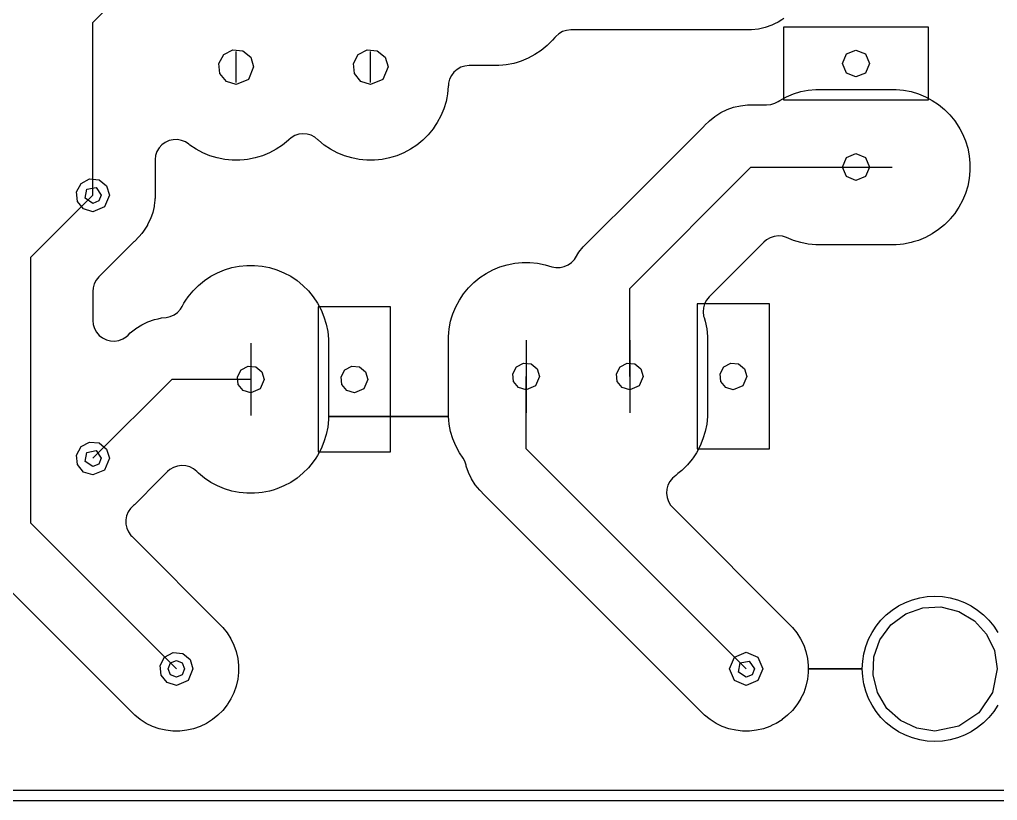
# Model space of a CAD drawing. Extents: x 0 to 215, y -1 to 279.
# Drawn here: x 132.11 to 179.3, y 145.06 to 182.74 of the extents above; entities that cross this region are included whole.
import ezdxf

# ---------------------------------------------------------------- set-up
doc = ezdxf.new("R2010")
doc.units = 0

msp = doc.modelspace()

# ---------------------------------------------------------------- linework, layer by layer
at = {"layer": 'Layer 1'}
for p, q in [((135.6442, 182.6009), (137.3096, 184.2663)), ((168.8936, 182.7204), (168.7143, 182.6078)), ((168.9996, 182.7871), (168.8936, 182.7204)), ((135.6442, 174.268), (135.6442, 182.6009)), ((158.507, 182.217), (158.3141, 182.1565)), ((158.7081, 182.2375), (158.507, 182.217)), ((167.4291, 182.2375), (158.7081, 182.2375)), ((167.764, 182.2752), (167.4291, 182.2375)), ((167.4291, 182.2375), (167.4291, 182.2375)), ((167.4291, 182.2375), (167.4291, 182.2375)), ((167.4291, 182.2375), (167.4291, 182.2375)), ((167.4291, 182.2375), (167.4291, 182.2375)), ((168.0925, 182.3502), (167.764, 182.2752)), ((168.0926, 182.3502), (168.0925, 182.3502)), ((168.4106, 182.4615), (168.0926, 182.3502)), ((168.4107, 182.4615), (168.4106, 182.4615)), ((168.4106, 182.4615), (168.4106, 182.4615)), ((168.5499, 182.5286), (168.4107, 182.4615)), ((168.7143, 182.6078), (168.5499, 182.5286)), ((175.9742, 182.368), (168.9742, 182.368)), ((168.9742, 182.368), (168.9742, 178.868)), ((175.9742, 178.868), (175.9742, 182.368)), ((157.8311, 181.7446), (157.5705, 181.484)), ((157.9359, 181.8723), (157.8311, 181.7446)), ((157.984, 181.9268), (157.9359, 181.8723)), ((158.1374, 182.0584), (157.984, 181.9268)), ((158.3141, 182.1565), (158.1374, 182.0584)), ((141.962096, 181.049504), (142.39475, 181.280763)), ((142.39475, 181.280763), (142.882969, 181.232677)), ((142.882969, 181.232677), (143.262193, 180.921456)), ((148.451293, 181.049504), (148.883947, 181.280763)), ((148.883947, 181.280763), (149.372166, 181.232677)), ((149.372166, 181.232677), (149.75139, 180.921456)), ((157.2857, 181.2502), (156.9793, 181.0455)), ((157.5705, 181.484), (157.2857, 181.2502)), ((157.2857, 181.2502), (157.2857, 181.2502)), ((157.5705, 181.484), (157.5705, 181.484)), ((172.014579, 181.077618), (172.474198, 181.267999)), ((172.474198, 181.267999), (172.933817, 181.077618)), ((141.730837, 180.61685), (141.962096, 181.049504)), ((142.5596, 179.702), (142.5596, 181.202)), ((143.262193, 180.921456), (143.404601, 180.451999)), ((148.220034, 180.61685), (148.451293, 181.049504)), ((149.0488, 179.702), (149.0488, 181.202)), ((149.75139, 180.921456), (149.893798, 180.451999)), ((156.6543, 180.8718), (156.3138, 180.7308)), ((156.9793, 181.0455), (156.6543, 180.8718)), ((156.6543, 180.8718), (156.6543, 180.8718)), ((156.9793, 181.0455), (156.9793, 181.0455)), ((156.9793, 181.0455), (156.9793, 181.0455)), ((156.9793, 181.0455), (156.9793, 181.0455)), ((171.824198, 180.617999), (172.014579, 181.077618)), ((172.933817, 181.077618), (173.124198, 180.617999)), ((141.778923, 180.128631), (141.730837, 180.61685)), ((143.404601, 180.451999), (143.157106, 179.854494)), ((148.26812, 180.128631), (148.220034, 180.61685)), ((149.893798, 180.451999), (149.646303, 179.854494)), ((153.2276, 180.3367), (153.0742, 180.2051)), ((153.4043, 180.4348), (153.2276, 180.3367)), ((153.5972, 180.4954), (153.4043, 180.4348)), ((153.7983, 180.5158), (153.5972, 180.4954)), ((155.2331, 180.5158), (153.7983, 180.5158)), ((155.4331, 180.5355), (155.2331, 180.5158)), ((155.5998, 180.5519), (155.4331, 180.5355)), ((155.9612, 180.6238), (155.5998, 180.5519)), ((156.1272, 180.6742), (155.9612, 180.6238)), ((155.9612, 180.6238), (155.9612, 180.6238)), ((155.9612, 180.6238), (155.9612, 180.6238)), ((156.3138, 180.7308), (156.1272, 180.6742)), ((172.014579, 180.15838), (171.824198, 180.617999)), ((173.124198, 180.617999), (172.933817, 180.15838)), ((142.090144, 179.749407), (141.778923, 180.128631)), ((143.157106, 179.854494), (142.559601, 179.606999)), ((148.579341, 179.749407), (148.26812, 180.128631)), ((149.646303, 179.854494), (149.048798, 179.606999)), ((152.8615, 179.8638), (152.8108, 179.6681)), ((152.9505, 180.0452), (152.8615, 179.8638)), ((153.0742, 180.2051), (152.9505, 180.0452)), ((172.474198, 179.967999), (172.014579, 180.15838)), ((172.933817, 180.15838), (172.474198, 179.967999)), ((172.474198, 179.967999), (172.474198, 179.967999)), ((142.559601, 179.606999), (142.090144, 179.749407)), ((142.559601, 179.606999), (142.559601, 179.606999)), ((149.048798, 179.606999), (148.579341, 179.749407)), ((149.048798, 179.606999), (149.048798, 179.606999)), ((152.7993, 179.5177), (152.7632, 179.151)), ((152.8005, 179.5423), (152.7993, 179.5178)), ((152.7993, 179.5178), (152.7993, 179.5177)), ((152.8012, 179.5422), (152.8005, 179.5423)), ((152.8108, 179.6681), (152.8012, 179.5422)), ((170.1732, 179.3324), (170.5399, 179.3685)), ((170.5399, 179.3685), (170.54, 179.3685)), ((170.54, 179.3685), (174.4084, 179.3685)), ((174.4084, 179.3685), (174.4084, 179.3685)), ((174.4084, 179.3685), (174.7752, 179.3324)), ((152.7255, 178.9614), (152.6913, 178.7896)), ((152.7632, 179.151), (152.7255, 178.9614)), ((168.7937, 178.8388), (169.1187, 179.0125)), ((169.1187, 179.0125), (169.4592, 179.1535)), ((169.1187, 179.0125), (169.1187, 179.0125)), ((169.1187, 179.0125), (169.1187, 179.0125)), ((169.4592, 179.1535), (169.8118, 179.2605)), ((169.8118, 179.2605), (170.1732, 179.3324)), ((169.8118, 179.2605), (169.8118, 179.2605)), ((169.8118, 179.2605), (169.8118, 179.2605)), ((170.1732, 179.3324), (170.1732, 179.3324)), ((170.1732, 179.3324), (170.1732, 179.3324)), ((174.7752, 179.3324), (175.1366, 179.2605)), ((175.1366, 179.2605), (175.4892, 179.1535)), ((175.4892, 179.1535), (175.8297, 179.0125)), ((175.8297, 179.0125), (175.8297, 179.0125)), ((175.8297, 179.0125), (175.8297, 179.0125)), ((175.8297, 179.0125), (176.1547, 178.8388)), ((152.5843, 178.437), (152.4433, 178.0965)), ((152.6913, 178.7896), (152.5843, 178.437)), ((152.6913, 178.7896), (152.6913, 178.7896)), ((152.6913, 178.7896), (152.6913, 178.7896)), ((166.2535, 178.3945), (166.5716, 178.5058)), ((166.5716, 178.5058), (166.9002, 178.5808)), ((166.9002, 178.5808), (167.2351, 178.6185)), ((167.2351, 178.6185), (167.2351, 178.6185)), ((167.2351, 178.6185), (168.161, 178.6185)), ((168.161, 178.6185), (168.3621, 178.6389)), ((168.3621, 178.6389), (168.555, 178.6995)), ((168.555, 178.6995), (168.716, 178.7869)), ((168.716, 178.7869), (168.7937, 178.8388)), ((168.7937, 178.8388), (168.7937, 178.8388)), ((168.9742, 178.868), (175.9742, 178.868)), ((176.1547, 178.8388), (176.1547, 178.8388)), ((176.1547, 178.8388), (176.1547, 178.8388)), ((176.1547, 178.8388), (176.4611, 178.6341)), ((176.4611, 178.6341), (176.7459, 178.4003)), ((176.7459, 178.4003), (177.0065, 178.1397)), ((152.4433, 178.0965), (152.2696, 177.7715)), ((152.4433, 178.0965), (152.4433, 178.0965)), ((152.4433, 178.0965), (152.4433, 178.0965)), ((165.4011, 177.8588), (165.6646, 178.0689)), ((165.6646, 178.0689), (165.9499, 178.2482)), ((165.9499, 178.2482), (166.2535, 178.3945)), ((177.0065, 178.1397), (177.2403, 177.8549)), ((152.0649, 177.4651), (151.8311, 177.1803)), ((152.1687, 177.6205), (152.0649, 177.4651)), ((152.2696, 177.7715), (152.1687, 177.6205)), ((162.2478, 174.7056), (165.1432, 177.601)), ((165.1432, 177.601), (165.1628, 177.6205)), ((165.1432, 177.601), (165.1432, 177.601)), ((165.1628, 177.6205), (165.4011, 177.8588)), ((177.2403, 177.8549), (177.445, 177.5485)), ((177.445, 177.5485), (177.4895, 177.4651)), ((177.4895, 177.4651), (177.6187, 177.2235)), ((145.2129, 177.035), (145.0978, 176.9362)), ((145.3871, 177.1376), (145.2129, 177.035)), ((145.5784, 177.2029), (145.3871, 177.1376)), ((145.7789, 177.2285), (145.5784, 177.2029)), ((145.9804, 177.2131), (145.7789, 177.2285)), ((146.1748, 177.1575), (145.9804, 177.2131)), ((146.3539, 177.0639), (146.1748, 177.1575)), ((146.5106, 176.9362), (146.3539, 177.0639)), ((151.8311, 177.1803), (151.5705, 176.9197)), ((177.6187, 177.2235), (177.6187, 177.2235)), ((177.6187, 177.2235), (177.6187, 177.2235)), ((177.6187, 177.2235), (177.7597, 176.883)), ((138.8404, 176.5447), (138.7373, 176.3708)), ((138.9763, 176.6942), (138.8404, 176.5447)), ((139.1396, 176.8134), (138.9763, 176.6942)), ((139.3236, 176.8972), (139.1396, 176.8134)), ((139.5206, 176.9422), (139.3236, 176.8972)), ((139.7227, 176.9467), (139.5206, 176.9422)), ((139.9216, 176.9104), (139.7227, 176.9467)), ((140.109, 176.8349), (139.9216, 176.9104)), ((140.2775, 176.7231), (140.109, 176.8349)), ((140.3227, 176.6859), (140.2775, 176.7231)), ((140.6291, 176.4812), (140.3227, 176.6859)), ((140.3227, 176.6859), (140.3227, 176.6859)), ((144.7965, 176.6859), (144.4901, 176.4812)), ((144.8881, 176.7612), (144.7965, 176.6859)), ((145.0813, 176.9197), (144.8881, 176.7612)), ((145.0978, 176.9362), (145.0813, 176.9197)), ((146.5271, 176.9197), (146.5106, 176.9362)), ((146.8119, 176.6859), (146.5271, 176.9197)), ((147.1183, 176.4812), (146.8119, 176.6859)), ((146.8119, 176.6859), (146.8119, 176.6859)), ((151.2857, 176.6859), (150.9793, 176.4812)), ((151.3773, 176.7612), (151.2857, 176.6859)), ((151.5705, 176.9197), (151.3773, 176.7612)), ((151.5705, 176.9197), (151.5705, 176.9197)), ((177.7597, 176.883), (177.8667, 176.5304)), ((177.8667, 176.5304), (177.9386, 176.169)), ((138.6713, 176.1798), (138.6451, 175.9793)), ((138.7373, 176.3708), (138.6713, 176.1798)), ((140.9541, 176.3075), (140.6291, 176.4812)), ((141.2946, 176.1665), (140.9541, 176.3075)), ((140.9541, 176.3075), (140.9541, 176.3075)), ((141.6472, 176.0595), (141.2946, 176.1665)), ((141.2946, 176.1665), (141.2946, 176.1665)), ((142.0086, 175.9876), (141.6472, 176.0595)), ((141.6472, 176.0595), (141.6472, 176.0595)), ((141.6472, 176.0595), (141.6472, 176.0595)), ((141.6472, 176.0595), (141.6472, 176.0595)), ((141.6472, 176.0595), (141.6472, 176.0595)), ((143.472, 176.0595), (143.1106, 175.9876)), ((143.5873, 176.0945), (143.472, 176.0595)), ((143.472, 176.0595), (143.472, 176.0595)), ((143.472, 176.0595), (143.472, 176.0595)), ((143.8246, 176.1665), (143.5873, 176.0945)), ((144.1651, 176.3075), (143.8246, 176.1665)), ((144.4901, 176.4812), (144.1651, 176.3075)), ((144.1651, 176.3075), (144.1651, 176.3075)), ((144.4901, 176.4812), (144.4901, 176.4812)), ((144.4901, 176.4812), (144.4901, 176.4812)), ((144.4901, 176.4812), (144.4901, 176.4812)), ((147.4433, 176.3075), (147.1183, 176.4812)), ((147.7838, 176.1665), (147.4433, 176.3075)), ((147.4433, 176.3075), (147.4433, 176.3075)), ((148.1364, 176.0595), (147.7838, 176.1665)), ((147.7838, 176.1665), (147.7838, 176.1665)), ((148.4978, 175.9876), (148.1364, 176.0595)), ((148.1364, 176.0595), (148.1364, 176.0595)), ((148.1364, 176.0595), (148.1364, 176.0595)), ((148.1364, 176.0595), (148.1364, 176.0595)), ((148.1364, 176.0595), (148.1364, 176.0595)), ((149.9612, 176.0595), (149.5998, 175.9876)), ((150.0765, 176.0945), (149.9612, 176.0595)), ((149.9612, 176.0595), (149.9612, 176.0595)), ((149.9612, 176.0595), (149.9612, 176.0595)), ((150.3138, 176.1665), (150.0765, 176.0945)), ((150.6543, 176.3075), (150.3138, 176.1665)), ((150.9793, 176.4812), (150.6543, 176.3075)), ((150.6543, 176.3075), (150.6543, 176.3075)), ((150.9793, 176.4812), (150.9793, 176.4812)), ((150.9793, 176.4812), (150.9793, 176.4812)), ((150.9793, 176.4812), (150.9793, 176.4812)), ((171.824198, 175.617999), (172.014579, 176.077618)), ((172.014579, 176.077618), (172.474198, 176.267999)), ((172.474198, 176.267999), (172.933817, 176.077618)), ((172.933817, 176.077618), (173.124198, 175.617999)), ((177.9386, 176.169), (177.9747, 175.8022)), ((138.6451, 175.9793), (138.6447, 175.9509)), ((138.6447, 175.9509), (138.6447, 174.0995)), ((142.192, 175.9696), (142.0086, 175.9876)), ((142.3753, 175.9515), (142.192, 175.9696)), ((142.7438, 175.9515), (142.3753, 175.9515)), ((142.9439, 175.9712), (142.7438, 175.9515)), ((143.1106, 175.9876), (142.9439, 175.9712)), ((148.6812, 175.9696), (148.4978, 175.9876)), ((148.8645, 175.9515), (148.6812, 175.9696)), ((149.2331, 175.9515), (148.8645, 175.9515)), ((149.4331, 175.9712), (149.2331, 175.9515)), ((149.5998, 175.9876), (149.4331, 175.9712)), ((161.5542, 169.7686), (167.4036, 175.618)), ((167.4036, 175.618), (172.4742, 175.618)), ((170.7242, 175.618), (174.2242, 175.618)), ((172.014579, 175.15838), (171.824198, 175.617999)), ((173.124198, 175.617999), (172.933817, 175.15838)), ((177.9747, 175.8022), (177.9747, 175.4337)), ((172.474198, 174.967999), (172.014579, 175.15838)), ((172.933817, 175.15838), (172.474198, 174.967999)), ((177.9747, 175.4337), (177.9386, 175.067)), ((134.859572, 174.424073), (135.078515, 174.833686)), ((135.078515, 174.833686), (135.488128, 175.052629)), ((135.361357, 174.550844), (135.797273, 174.637553)), ((135.488128, 175.052629), (135.950347, 175.007105)), ((135.797273, 174.637553), (136.0442, 174.268001)), ((135.950347, 175.007105), (136.309376, 174.712457)), ((136.309376, 174.712457), (136.4442, 174.268001)), ((159.3134, 171.7711), (162.2478, 174.7056)), ((172.474198, 174.967999), (172.474198, 174.967999)), ((177.8667, 174.7056), (177.7597, 174.353)), ((177.9386, 175.067), (177.8667, 174.7056)), ((177.8667, 174.7056), (177.8667, 174.7056)), ((177.8667, 174.7056), (177.8667, 174.7056)), ((177.9386, 175.067), (177.9386, 175.067)), ((132.6442, 171.268), (135.6442, 174.268)), ((134.905096, 173.961854), (134.859572, 174.424073)), ((135.274648, 174.114928), (135.361357, 174.550844)), ((136.0442, 174.268001), (135.927043, 173.985158)), ((136.4442, 174.268001), (136.209885, 173.702316)), ((177.7597, 174.353), (177.6187, 174.0125)), ((135.199744, 173.602825), (134.905096, 173.961854)), ((135.6442, 173.868001), (135.274648, 174.114928)), ((135.927043, 173.985158), (135.6442, 173.868001)), ((135.6442, 173.868001), (135.6442, 173.868001)), ((136.209885, 173.702316), (135.6442, 173.468001)), ((138.5965, 173.7189), (138.532, 173.436)), ((138.607, 173.7646), (138.5965, 173.7189)), ((138.636, 174.0222), (138.607, 173.7646)), ((138.643, 174.0843), (138.636, 174.0222)), ((138.6447, 174.0995), (138.643, 174.0843)), ((138.643, 174.0843), (138.643, 174.0843)), ((138.6447, 174.0995), (138.6447, 174.0995)), ((177.445, 173.6875), (177.3771, 173.5859)), ((177.6187, 174.0125), (177.445, 173.6875)), ((177.6187, 174.0125), (177.6187, 174.0125)), ((177.6187, 174.0125), (177.6187, 174.0125)), ((135.6442, 173.468001), (135.199744, 173.602825)), ((135.6442, 173.468001), (135.6442, 173.468001)), ((138.532, 173.436), (138.4207, 173.1179)), ((177.2403, 173.3811), (177.0243, 173.118)), ((177.3771, 173.5859), (177.2403, 173.3811)), ((138.2744, 172.8143), (138.0951, 172.529)), ((138.2848, 172.8357), (138.2744, 172.8143)), ((138.2744, 172.8143), (138.2744, 172.8143)), ((138.3673, 173.007), (138.2848, 172.8357)), ((138.4207, 173.1179), (138.3673, 173.007)), ((176.7459, 172.8357), (176.4611, 172.6019)), ((177.0065, 173.0963), (176.7459, 172.8357)), ((177.0243, 173.118), (177.0065, 173.0963)), ((137.885, 172.2655), (137.6467, 172.0272)), ((138.0067, 172.4181), (137.885, 172.2655)), ((138.0951, 172.529), (138.0067, 172.4181)), ((138.0067, 172.4181), (138.0067, 172.4181)), ((168.5271, 172.2747), (168.335, 172.2118)), ((168.7279, 172.2977), (168.5271, 172.2747)), ((168.9293, 172.2798), (168.7279, 172.2977)), ((169.1229, 172.2218), (168.9293, 172.2798)), ((176.1547, 172.3972), (175.8297, 172.2235)), ((176.4611, 172.6019), (176.1547, 172.3972)), ((176.1547, 172.3972), (176.1547, 172.3972)), ((176.1547, 172.3972), (176.1547, 172.3972)), ((176.1547, 172.3972), (176.1547, 172.3972)), ((176.4611, 172.6019), (176.4611, 172.6019)), ((137.6272, 172.0076), (135.9373, 170.3178)), ((137.6467, 172.0272), (137.6272, 172.0076)), ((137.6272, 172.0076), (137.6272, 172.0076)), ((137.6272, 172.0076), (137.6272, 172.0076)), ((168.0342, 172.0052), (165.3904, 169.3615)), ((168.1595, 172.1115), (168.0342, 172.0052)), ((168.335, 172.2118), (168.1595, 172.1115)), ((169.4592, 172.0825), (169.1229, 172.2218)), ((169.8118, 171.9755), (169.4592, 172.0825)), ((169.4592, 172.0825), (169.4592, 172.0825)), ((170.1732, 171.9036), (169.8118, 171.9755)), ((169.8118, 171.9755), (169.8118, 171.9755)), ((169.8118, 171.9755), (169.8118, 171.9755)), ((169.8118, 171.9755), (169.8118, 171.9755)), ((169.8118, 171.9755), (169.8118, 171.9755)), ((170.3566, 171.8856), (170.1732, 171.9036)), ((170.5399, 171.8675), (170.3566, 171.8856)), ((174.4084, 171.8675), (170.5399, 171.8675)), ((174.6085, 171.8872), (174.4084, 171.8675)), ((174.7752, 171.9036), (174.6085, 171.8872)), ((175.1366, 171.9755), (174.7752, 171.9036)), ((175.2425, 172.0076), (175.1366, 171.9755)), ((175.1366, 171.9755), (175.1366, 171.9755)), ((175.1366, 171.9755), (175.1366, 171.9755)), ((175.4892, 172.0825), (175.2425, 172.0076)), ((175.8297, 172.2235), (175.4892, 172.0825)), ((175.8297, 172.2235), (175.8297, 172.2235)), ((158.9323, 171.2355), (159.1032, 171.5076)), ((159.1032, 171.5076), (159.1033, 171.5076)), ((159.1033, 171.5076), (159.3134, 171.7711)), ((159.1033, 171.5076), (159.1033, 171.5076)), ((132.6442, 158.438), (132.6442, 171.268)), ((142.7132, 170.8424), (143.0799, 170.8785)), ((143.0799, 170.8785), (143.08, 170.8785)), ((143.08, 170.8785), (143.4484, 170.8785)), ((143.4484, 170.8785), (143.4484, 170.8785)), ((143.4484, 170.8785), (143.8152, 170.8424)), ((155.2892, 170.8041), (155.6418, 170.9111)), ((155.6418, 170.9111), (156.0032, 170.983)), ((155.6418, 170.9111), (155.6418, 170.9111)), ((155.6418, 170.9111), (155.6418, 170.9111)), ((156.0032, 170.983), (156.3699, 171.0191)), ((156.0032, 170.983), (156.0032, 170.983)), ((156.0032, 170.983), (156.0032, 170.983)), ((156.3699, 171.0191), (156.37, 171.0191)), ((156.37, 171.0191), (156.7384, 171.0191)), ((156.7384, 171.0191), (156.7384, 171.0191)), ((156.7384, 171.0191), (157.1052, 170.983)), ((157.1052, 170.983), (157.4666, 170.9111)), ((157.4666, 170.9111), (157.7964, 170.811)), ((158.3945, 170.8167), (158.5795, 170.8982)), ((158.5795, 170.8982), (158.7443, 171.0152)), ((158.7443, 171.0152), (158.8822, 171.1631)), ((158.8822, 171.1631), (158.9323, 171.2355)), ((141.3337, 170.3488), (141.6587, 170.5225)), ((141.6587, 170.5225), (141.9992, 170.6635)), ((141.6587, 170.5225), (141.6587, 170.5225)), ((141.6587, 170.5225), (141.6587, 170.5225)), ((141.9992, 170.6635), (142.3518, 170.7705)), ((142.3518, 170.7705), (142.7132, 170.8424)), ((142.3518, 170.7705), (142.3518, 170.7705)), ((142.3518, 170.7705), (142.3518, 170.7705)), ((142.7132, 170.8424), (142.7132, 170.8424)), ((142.7132, 170.8424), (142.7132, 170.8424)), ((143.8152, 170.8424), (144.1766, 170.7705)), ((144.1766, 170.7705), (144.5292, 170.6635)), ((144.5292, 170.6635), (144.8697, 170.5225)), ((144.8697, 170.5225), (144.8697, 170.5225)), ((144.8697, 170.5225), (144.8697, 170.5225)), ((144.8697, 170.5225), (145.1947, 170.3488)), ((154.3173, 170.2847), (154.6237, 170.4894)), ((154.6237, 170.4894), (154.9487, 170.6631)), ((154.6237, 170.4894), (154.6237, 170.4894)), ((154.6237, 170.4894), (154.6237, 170.4894)), ((154.9487, 170.6631), (155.2892, 170.8041)), ((154.9487, 170.6631), (154.9487, 170.6631)), ((154.9487, 170.6631), (154.9487, 170.6631)), ((157.7964, 170.811), (157.9948, 170.7722)), ((157.9948, 170.7722), (158.1969, 170.7742)), ((158.1969, 170.7742), (158.3945, 170.8167)), ((135.716, 169.9819), (135.6604, 169.7876)), ((135.8096, 170.1611), (135.716, 169.9819)), ((135.9373, 170.3178), (135.8096, 170.1611)), ((140.4819, 169.6497), (140.7425, 169.9103)), ((140.7425, 169.9103), (141.0273, 170.1441)), ((141.0273, 170.1441), (141.3337, 170.3488)), ((141.3337, 170.3488), (141.3337, 170.3488)), ((141.3337, 170.3488), (141.3337, 170.3488)), ((145.1947, 170.3488), (145.1947, 170.3488)), ((145.1947, 170.3488), (145.1947, 170.3488)), ((145.1947, 170.3488), (145.5011, 170.1441)), ((145.5011, 170.1441), (145.7859, 169.9103)), ((145.7859, 169.9103), (146.0465, 169.6497)), ((153.7719, 169.7903), (154.0325, 170.0509)), ((154.0325, 170.0509), (154.3173, 170.2847)), ((135.6604, 169.7876), (135.6447, 169.6114)), ((135.6447, 169.6114), (135.6447, 168.2236)), ((140.2481, 169.3649), (140.4819, 169.6497)), ((140.4819, 169.6497), (140.4819, 169.6497)), ((146.0465, 169.6497), (146.2803, 169.3649)), ((153.3373, 169.2048), (153.5381, 169.5055)), ((153.5381, 169.5055), (153.7719, 169.7903)), ((153.5381, 169.5055), (153.5381, 169.5055)), ((153.7719, 169.7903), (153.7719, 169.7903)), ((161.5542, 165.5186), (161.5542, 169.7686)), ((139.9527, 168.8888), (140.0434, 169.0585)), ((140.0434, 169.0585), (140.1374, 169.1991)), ((140.1374, 169.1991), (140.2481, 169.3649)), ((140.2481, 169.3649), (140.2481, 169.3649)), ((146.2803, 169.3649), (146.485, 169.0585)), ((146.485, 169.0585), (146.5676, 168.9038)), ((153.1597, 168.8741), (153.3334, 169.1991)), ((153.3334, 169.1991), (153.3373, 169.2048)), ((168.3042, 169.0186), (164.8042, 169.0186)), ((164.8042, 169.0186), (164.8042, 162.0186)), ((165.1691, 169.0257), (165.1135, 168.8313)), ((165.2627, 169.2048), (165.1691, 169.0257)), ((165.3904, 169.3615), (165.2627, 169.2048)), ((168.3042, 162.0186), (168.3042, 169.0186)), ((139.3811, 168.4098), (139.5659, 168.4915)), ((139.5659, 168.4915), (139.7306, 168.6088)), ((139.7306, 168.6088), (139.8682, 168.7568)), ((139.8682, 168.7568), (139.9527, 168.8888)), ((150.0142, 168.878), (146.5142, 168.878)), ((146.5142, 168.878), (146.5142, 161.878)), ((146.5676, 168.9038), (146.6587, 168.7335)), ((146.6587, 168.7335), (146.6587, 168.7335)), ((146.6587, 168.7335), (146.6587, 168.7335)), ((146.6587, 168.7335), (146.7997, 168.393)), ((150.0142, 161.878), (150.0142, 168.878)), ((152.976, 168.393), (153.0187, 168.5336)), ((153.0187, 168.5336), (153.1597, 168.8741)), ((153.0187, 168.5336), (153.0187, 168.5336)), ((153.1597, 168.8741), (153.1597, 168.8741)), ((165.1135, 168.8313), (165.0981, 168.6298)), ((165.0981, 168.6298), (165.1237, 168.4293)), ((135.6447, 168.2236), (135.6651, 168.0225)), ((135.6651, 168.0225), (135.7257, 167.8297)), ((138.0005, 168.0082), (138.2653, 168.1358)), ((138.2653, 168.1358), (138.3041, 168.1545)), ((138.3041, 168.1545), (138.6222, 168.2658)), ((138.6222, 168.2658), (138.7951, 168.3052)), ((138.7951, 168.3052), (138.9508, 168.3408)), ((138.9508, 168.3408), (139.1835, 168.367)), ((139.1835, 168.367), (139.3811, 168.4098)), ((146.7997, 168.393), (146.9067, 168.0404)), ((146.9067, 168.0404), (146.9786, 167.679)), ((152.8398, 167.8196), (152.9117, 168.181)), ((152.9117, 168.181), (152.976, 168.393)), ((152.9117, 168.181), (152.9117, 168.181)), ((152.9117, 168.181), (152.9117, 168.181)), ((165.1237, 168.4293), (165.1408, 168.3651)), ((165.1408, 168.3651), (165.1967, 168.181)), ((165.1967, 168.181), (165.2686, 167.8196)), ((135.7257, 167.8297), (135.8238, 167.6529)), ((135.8238, 167.6529), (135.9554, 167.4996)), ((137.3501, 167.5172), (137.4517, 167.6188)), ((137.4517, 167.6188), (137.7034, 167.8196)), ((137.4517, 167.6188), (137.4517, 167.6188)), ((137.4517, 167.6188), (137.4517, 167.6188)), ((137.7034, 167.8196), (137.7152, 167.8289)), ((137.7034, 167.8196), (137.7034, 167.8196)), ((137.7034, 167.8196), (137.7034, 167.8196)), ((137.7152, 167.8289), (138.0005, 168.0082)), ((146.9786, 167.679), (147.0147, 167.3122)), ((152.8037, 167.4529), (152.82, 167.6188)), ((152.82, 167.6188), (152.8398, 167.8196)), ((165.2686, 167.8196), (165.3047, 167.4529)), ((135.9554, 167.4996), (136.1153, 167.3759)), ((136.1153, 167.3759), (136.2967, 167.2868)), ((136.2967, 167.2868), (136.4924, 167.2362)), ((136.4924, 167.2362), (136.6943, 167.2259)), ((136.6943, 167.2259), (136.8941, 167.2565)), ((136.8941, 167.2565), (137.0837, 167.3267)), ((137.0837, 167.3267), (137.2552, 167.4337)), ((137.2552, 167.4337), (137.3501, 167.5172)), ((143.2642, 167.128), (143.2642, 163.628)), ((147.0147, 167.3122), (147.0147, 163.5843)), ((152.8037, 163.5843), (152.8037, 167.4529)), ((156.5542, 167.2686), (156.5542, 163.7686)), ((161.5542, 167.2686), (161.5542, 163.7686)), ((165.3047, 167.4529), (165.3047, 163.5843)), ((156.094581, 165.978219), (156.427391, 166.15611)), ((156.427391, 166.15611), (156.802944, 166.119122)), ((161.094581, 165.978219), (161.427391, 166.15611)), ((161.427391, 166.15611), (161.802944, 166.119122)), ((166.094581, 165.978219), (166.427391, 166.15611)), ((166.427391, 166.15611), (166.802944, 166.119122)), ((142.626689, 165.504808), (142.80458, 165.837618)), ((142.80458, 165.837618), (143.13739, 166.015509)), ((143.13739, 166.015509), (143.512943, 165.978521)), ((143.512943, 165.978521), (143.804654, 165.73912)), ((143.804654, 165.73912), (143.914199, 165.377999)), ((147.626689, 165.504808), (147.80458, 165.837618)), ((147.80458, 165.837618), (148.13739, 166.015509)), ((148.13739, 166.015509), (148.512943, 165.978521)), ((148.512943, 165.978521), (148.804654, 165.73912)), ((148.804654, 165.73912), (148.914199, 165.377999)), ((155.91669, 165.645409), (156.094581, 165.978219)), ((156.802944, 166.119122), (157.094655, 165.879721)), ((157.094655, 165.879721), (157.2042, 165.5186)), ((160.91669, 165.645409), (161.094581, 165.978219)), ((161.802944, 166.119122), (162.094655, 165.879721)), ((162.094655, 165.879721), (162.2042, 165.5186)), ((165.91669, 165.645409), (166.094581, 165.978219)), ((166.802944, 166.119122), (167.094655, 165.879721)), ((167.094655, 165.879721), (167.2042, 165.5186)), ((139.4542, 165.378), (135.6442, 161.568)), ((143.2642, 165.378), (139.4542, 165.378)), ((142.663677, 165.129255), (142.626689, 165.504808)), ((143.914199, 165.377999), (143.723818, 164.91838)), ((147.663677, 165.129255), (147.626689, 165.504808)), ((148.914199, 165.377999), (148.723818, 164.91838)), ((155.953678, 165.269856), (155.91669, 165.645409)), ((156.193079, 164.978145), (155.953678, 165.269856)), ((156.5542, 162.028), (156.5542, 165.5186)), ((157.2042, 165.5186), (157.013819, 165.058981)), ((160.953678, 165.269856), (160.91669, 165.645409)), ((161.193079, 164.978145), (160.953678, 165.269856)), ((162.2042, 165.5186), (162.013819, 165.058981)), ((165.953678, 165.269856), (165.91669, 165.645409)), ((166.193079, 164.978145), (165.953678, 165.269856)), ((167.2042, 165.5186), (167.013819, 165.058981)), ((142.903078, 164.837544), (142.663677, 165.129255)), ((143.264199, 164.727999), (142.903078, 164.837544)), ((143.723818, 164.91838), (143.264199, 164.727999)), ((143.264199, 164.727999), (143.264199, 164.727999)), ((147.903078, 164.837544), (147.663677, 165.129255)), ((148.264199, 164.727999), (147.903078, 164.837544)), ((148.723818, 164.91838), (148.264199, 164.727999)), ((148.264199, 164.727999), (148.264199, 164.727999)), ((156.5542, 164.8686), (156.193079, 164.978145)), ((157.013819, 165.058981), (156.5542, 164.8686)), ((156.5542, 164.8686), (156.5542, 164.8686)), ((161.5542, 164.8686), (161.193079, 164.978145)), ((162.013819, 165.058981), (161.5542, 164.8686)), ((161.5542, 164.8686), (161.5542, 164.8686)), ((166.5542, 164.8686), (166.193079, 164.978145)), ((167.013819, 165.058981), (166.5542, 164.8686)), ((166.5542, 164.8686), (166.5542, 164.8686)), ((147.0147, 163.4438), (146.9786, 163.077)), ((147.0147, 163.5843), (152.8037, 163.5843)), ((152.8037, 163.5843), (147.0147, 163.5843)), ((147.0147, 163.5843), (147.0147, 163.4438)), ((152.8218, 163.401), (152.8037, 163.5843)), ((152.8398, 163.2176), (152.8218, 163.401)), ((165.3047, 163.5843), (165.2686, 163.2176)), ((146.9786, 163.077), (146.9067, 162.7156)), ((152.9117, 162.8562), (152.8398, 163.2176)), ((153.0187, 162.5036), (152.9117, 162.8562)), ((152.9117, 162.8562), (152.9117, 162.8562)), ((165.1967, 162.8562), (165.0897, 162.5036)), ((165.2686, 163.2176), (165.1967, 162.8562)), ((135.078515, 162.133685), (135.488128, 162.352628)), ((135.488128, 162.352628), (135.950347, 162.307104)), ((146.7997, 162.363), (146.6587, 162.0225)), ((146.9067, 162.7156), (146.7997, 162.363)), ((153.1597, 162.1631), (153.0187, 162.5036)), ((153.0187, 162.5036), (153.0187, 162.5036)), ((165.0897, 162.5036), (164.9487, 162.1631)), ((134.859572, 161.724072), (135.078515, 162.133685)), ((135.361357, 161.850843), (135.797273, 161.937552)), ((135.797273, 161.937552), (136.0442, 161.568)), ((135.950347, 162.307104), (136.309376, 162.012456)), ((136.309376, 162.012456), (136.4442, 161.568)), ((146.6587, 162.0225), (146.485, 161.6975)), ((146.6587, 162.0225), (146.6587, 162.0225)), ((146.6587, 162.0225), (146.6587, 162.0225)), ((153.3334, 161.8381), (153.1597, 162.1631)), ((153.1597, 162.1631), (153.1597, 162.1631)), ((167.1742, 151.408), (156.5542, 162.028)), ((164.9487, 162.1631), (164.775, 161.8381)), ((164.8042, 162.0186), (168.3042, 162.0186)), ((164.9487, 162.1631), (164.9487, 162.1631)), ((164.9487, 162.1631), (164.9487, 162.1631)), ((134.905096, 161.261853), (134.859572, 161.724072)), ((135.274648, 161.414927), (135.361357, 161.850843)), ((135.6442, 161.168), (135.274648, 161.414927)), ((136.0442, 161.568), (135.927043, 161.285157)), ((136.4442, 161.568), (136.209885, 161.002315)), ((146.3981, 161.5674), (146.2803, 161.3911)), ((146.485, 161.6975), (146.3981, 161.5674)), ((146.5142, 161.878), (150.0142, 161.878)), ((153.5143, 161.5674), (153.3334, 161.8381)), ((153.3334, 161.8381), (153.3334, 161.8381)), ((153.5929, 161.4262), (153.5143, 161.5674)), ((153.6576, 161.2347), (153.5929, 161.4262)), ((164.5703, 161.5317), (164.3365, 161.2469)), ((164.6109, 161.5926), (164.5703, 161.5317)), ((164.775, 161.8381), (164.6109, 161.5926)), ((135.199744, 160.902824), (134.905096, 161.261853)), ((135.927043, 161.285157), (135.6442, 161.168)), ((135.6442, 161.168), (135.6442, 161.168)), ((136.209885, 161.002315), (135.6442, 160.768)), ((139.3626, 161.0267), (139.2475, 160.9279)), ((139.5368, 161.1293), (139.3626, 161.0267)), ((139.728, 161.1947), (139.5368, 161.1293)), ((139.9286, 161.2202), (139.728, 161.1947)), ((140.1301, 161.2049), (139.9286, 161.2202)), ((140.3244, 161.1492), (140.1301, 161.2049)), ((140.5036, 161.0557), (140.3244, 161.1492)), ((140.6603, 160.9279), (140.5036, 161.0557)), ((146.0465, 161.1063), (145.7859, 160.8457)), ((146.2803, 161.3911), (146.0465, 161.1063)), ((153.6664, 161.1961), (153.6576, 161.2347)), ((153.6664, 161.196), (153.6664, 161.1961)), ((153.7777, 160.8779), (153.6664, 161.196)), ((164.0759, 160.9863), (163.8827, 160.8278)), ((164.3365, 161.2469), (164.0759, 160.9863)), ((164.0759, 160.9863), (164.0759, 160.9863)), ((135.6442, 160.768), (135.199744, 160.902824)), ((135.6442, 160.768), (135.6442, 160.768)), ((138.8674, 160.5478), (137.6467, 159.3272)), ((139.2475, 160.9279), (138.8674, 160.5478)), ((140.7425, 160.8457), (140.6603, 160.9279)), ((141.0273, 160.6119), (140.7425, 160.8457)), ((140.7425, 160.8457), (140.7425, 160.8457)), ((141.3337, 160.4072), (141.0273, 160.6119)), ((141.0273, 160.6119), (141.0273, 160.6119)), ((145.5011, 160.6119), (145.1947, 160.4072)), ((145.7859, 160.8457), (145.5011, 160.6119)), ((145.5011, 160.6119), (145.5011, 160.6119)), ((145.7859, 160.8457), (145.7859, 160.8457)), ((145.7859, 160.8457), (145.7859, 160.8457)), ((153.924, 160.5743), (153.7777, 160.8779)), ((154.1033, 160.289), (153.924, 160.5743)), ((163.6175, 160.6119), (163.4907, 160.4545)), ((163.7733, 160.7407), (163.6175, 160.6119)), ((163.7911, 160.7525), (163.7733, 160.7407)), ((163.8827, 160.8278), (163.7911, 160.7525)), ((141.6587, 160.2335), (141.3337, 160.4072)), ((141.9992, 160.0925), (141.6587, 160.2335)), ((141.6587, 160.2335), (141.6587, 160.2335)), ((142.3518, 159.9855), (141.9992, 160.0925)), ((141.9992, 160.0925), (141.9992, 160.0925)), ((144.3426, 160.0359), (144.1766, 159.9855)), ((144.5292, 160.0925), (144.3426, 160.0359)), ((144.8697, 160.2335), (144.5292, 160.0925)), ((145.1947, 160.4072), (144.8697, 160.2335)), ((144.8697, 160.2335), (144.8697, 160.2335)), ((145.1947, 160.4072), (145.1947, 160.4072)), ((145.1947, 160.4072), (145.1947, 160.4072)), ((145.1947, 160.4072), (145.1947, 160.4072)), ((154.3134, 160.0255), (154.1033, 160.289)), ((154.1033, 160.289), (154.1033, 160.289)), ((154.5517, 159.7872), (154.3134, 160.0255)), ((163.3439, 160.08), (163.3298, 159.8784)), ((163.3983, 160.2747), (163.3439, 160.08)), ((163.4907, 160.4545), (163.3983, 160.2747)), ((142.7132, 159.9136), (142.3518, 159.9855)), ((142.3518, 159.9855), (142.3518, 159.9855)), ((142.3518, 159.9855), (142.3518, 159.9855)), ((142.3518, 159.9855), (142.3518, 159.9855)), ((142.3518, 159.9855), (142.3518, 159.9855)), ((142.8966, 159.8956), (142.7132, 159.9136)), ((143.0799, 159.8775), (142.8966, 159.8956)), ((143.4484, 159.8775), (143.0799, 159.8775)), ((143.6485, 159.8972), (143.4484, 159.8775)), ((143.8152, 159.9136), (143.6485, 159.8972)), ((144.1766, 159.9855), (143.8152, 159.9136)), ((144.1766, 159.9855), (144.1766, 159.9855)), ((144.1766, 159.9855), (144.1766, 159.9855)), ((165.1717, 149.1672), (154.5517, 159.7872)), ((163.3298, 159.8784), (163.3566, 159.6781)), ((163.3566, 159.6781), (163.4232, 159.4872)), ((137.4592, 159.1515), (137.3461, 158.9839)), ((137.6037, 159.2929), (137.4592, 159.1515)), ((137.6467, 159.3272), (137.6037, 159.2929)), ((137.6467, 159.3272), (137.6467, 159.3272)), ((137.6467, 159.3272), (137.6467, 159.3272)), ((163.4232, 159.4872), (163.5269, 159.3137)), ((163.5269, 159.3137), (163.6219, 159.2036)), ((163.6219, 159.2036), (169.415, 153.4105)), ((137.2691, 158.797), (137.2313, 158.5985)), ((137.2313, 158.5985), (137.2342, 158.3964)), ((137.3461, 158.9839), (137.2691, 158.797)), ((139.6742, 151.408), (132.6442, 158.438)), ((137.2342, 158.3964), (137.2778, 158.199)), ((137.2778, 158.199), (137.3602, 158.0144)), ((137.3602, 158.0144), (137.478, 157.8502)), ((137.478, 157.8502), (137.5201, 157.8054)), ((137.5201, 157.8054), (141.915, 153.4105)), ((137.6717, 149.1672), (130.6417, 156.1972)), ((175.201, 154.7417), (175.5554, 154.8367)), ((175.5554, 154.8367), (175.9178, 154.8941)), ((175.9178, 154.8941), (176.2842, 154.9133)), ((176.2842, 154.9133), (176.6506, 154.8941)), ((176.6506, 154.8941), (177.013, 154.8367)), ((177.013, 154.8367), (177.3674, 154.7417)), ((174.2238, 154.2439), (174.5315, 154.4437)), ((174.5315, 154.4437), (174.5316, 154.4437)), ((174.5316, 154.4437), (174.8585, 154.6103)), ((174.8585, 154.6103), (175.201, 154.7417)), ((174.8585, 154.6103), (174.8585, 154.6103)), ((174.878044, 154.058197), (175.698932, 154.350356)), ((175.698932, 154.350356), (176.569138, 154.394576)), ((176.569138, 154.394576), (177.432253, 154.179639)), ((177.3674, 154.7417), (177.7099, 154.6103)), ((177.7099, 154.6103), (178.0369, 154.4437)), ((178.0369, 154.4437), (178.3446, 154.2439)), ((173.6793, 153.7535), (173.9387, 154.0129)), ((173.9387, 154.013), (174.2238, 154.2438)), ((173.9387, 154.0129), (173.9387, 154.013)), ((173.9387, 154.013), (173.9387, 154.013)), ((174.162883, 153.52932), (174.878044, 154.058197)), ((174.2238, 154.2438), (174.2238, 154.2439)), ((177.432253, 154.179639), (178.194552, 153.721308)), ((178.3446, 154.2439), (178.6297, 154.0129)), ((178.6297, 154.0129), (178.8891, 153.7535)), ((141.915, 153.4105), (142.1251, 153.147)), ((169.415, 153.4105), (169.6251, 153.147)), ((173.2485, 153.1607), (173.4483, 153.4684)), ((173.4483, 153.4684), (173.6792, 153.7535)), ((173.4483, 153.4684), (173.4483, 153.4684)), ((173.634006, 152.814159), (174.162883, 153.52932)), ((173.6792, 153.7535), (173.6792, 153.7535)), ((173.6792, 153.7535), (173.6793, 153.7535)), ((178.194552, 153.721308), (178.778612, 153.074711)), ((178.8891, 153.7535), (179.1201, 153.4684)), ((179.1201, 153.4684), (179.3199, 153.1607)), ((142.1251, 153.147), (142.3044, 152.8617)), ((169.6251, 153.147), (169.8044, 152.8617)), ((173.0819, 152.8337), (173.2485, 153.1606)), ((173.2485, 153.1606), (173.2485, 153.1607)), ((178.778612, 153.074711), (179.15248, 152.287668)), ((142.3044, 152.8617), (142.4507, 152.5581)), ((142.4507, 152.5581), (142.562, 152.24)), ((169.8044, 152.8617), (169.9507, 152.5581)), ((169.9507, 152.5581), (170.062, 152.24)), ((172.8831, 152.2399), (172.9505, 152.4912)), ((172.9505, 152.4912), (173.0819, 152.8337)), ((173.341847, 151.993271), (173.634006, 152.814159)), ((138.889571, 151.564072), (139.108514, 151.973685)), ((139.108514, 151.973685), (139.518127, 152.192628)), ((139.518127, 152.192628), (139.980346, 152.147104)), ((139.980346, 152.147104), (140.339375, 151.852456)), ((142.562, 152.24), (142.637, 151.9114)), ((166.374199, 151.408), (166.608514, 151.973685)), ((166.608514, 151.973685), (167.174199, 152.208)), ((167.174199, 152.208), (167.739884, 151.973685)), ((167.739884, 151.973685), (167.974199, 151.408)), ((170.062, 152.24), (170.137, 151.9114)), ((172.7981, 151.7744), (172.8555, 152.1368)), ((172.8555, 152.1368), (172.8831, 152.2399)), ((173.297627, 151.123065), (173.341847, 151.993271)), ((179.15248, 152.287668), (179.284203, 151.408)), ((138.935095, 151.101853), (138.889571, 151.564072)), ((139.274199, 151.408), (139.391356, 151.690843)), ((139.391356, 151.690843), (139.674199, 151.808)), ((139.674199, 151.808), (139.957042, 151.690843)), ((139.957042, 151.690843), (140.074199, 151.408)), ((140.339375, 151.852456), (140.474199, 151.408)), ((142.637, 151.9114), (142.6747, 151.5765)), ((142.6747, 151.5765), (142.6747, 151.2395)), ((166.804647, 151.254927), (166.891356, 151.690843)), ((166.891356, 151.690843), (167.327272, 151.777552)), ((167.327272, 151.777552), (167.574199, 151.408)), ((170.137, 151.9114), (170.1747, 151.5765)), ((170.1747, 151.5765), (170.1747, 151.408)), ((172.7789, 151.408), (172.7981, 151.7744)), ((172.7981, 151.7744), (172.7981, 151.7744)), ((139.229743, 150.742824), (138.935095, 151.101853)), ((139.391356, 151.125157), (139.274199, 151.408)), ((139.674199, 151.008), (139.391356, 151.125157)), ((139.957042, 151.125157), (139.674199, 151.008)), ((140.074199, 151.408), (139.957042, 151.125157)), ((140.474199, 151.408), (140.239884, 150.842315)), ((142.6747, 151.2395), (142.637, 150.9046)), ((166.608514, 150.842315), (166.374199, 151.408)), ((167.174199, 151.008), (166.804647, 151.254927)), ((167.457042, 151.125157), (167.174199, 151.008)), ((167.574199, 151.408), (167.457042, 151.125157)), ((167.974199, 151.408), (167.739884, 150.842315)), ((170.1747, 151.2395), (170.137, 150.9046)), ((170.1747, 151.408), (172.7789, 151.408)), ((172.7789, 151.408), (170.1747, 151.408)), ((170.1747, 151.408), (170.1747, 151.2395)), ((172.7981, 151.0416), (172.7789, 151.408)), ((172.8385, 150.7864), (172.7981, 151.0416)), ((173.512564, 150.25995), (173.297627, 151.123065)), ((179.284203, 151.408), (179.055842, 150.25995)), ((139.674199, 150.608), (139.229743, 150.742824)), ((139.674199, 151.008), (139.674199, 151.008)), ((140.239884, 150.842315), (139.674199, 150.608)), ((139.674199, 150.608), (139.674199, 150.608)), ((142.562, 150.576), (142.4507, 150.2579)), ((142.637, 150.9046), (142.562, 150.576)), ((167.174199, 150.608), (166.608514, 150.842315)), ((167.174199, 151.008), (167.174199, 151.008)), ((167.739884, 150.842315), (167.174199, 150.608)), ((167.174199, 150.608), (167.174199, 150.608)), ((170.062, 150.576), (169.9507, 150.2579)), ((170.137, 150.9046), (170.062, 150.576)), ((172.8555, 150.6792), (172.8385, 150.7864)), ((172.9505, 150.3248), (172.8555, 150.6792)), ((142.4507, 150.2579), (142.3044, 149.9543)), ((169.9507, 150.2579), (169.8044, 149.9543)), ((173.0819, 149.9823), (172.9505, 150.3248)), ((172.9505, 150.3248), (172.9505, 150.3248)), ((172.9505, 150.3248), (172.9505, 150.3248)), ((173.970895, 149.497651), (173.512564, 150.25995)), ((179.055842, 150.25995), (178.405523, 149.28668)), ((142.1251, 149.669), (141.915, 149.4055)), ((142.1252, 149.669), (142.1251, 149.669)), ((142.1251, 149.669), (142.1251, 149.669)), ((142.1427, 149.697), (142.1252, 149.669)), ((142.3044, 149.9543), (142.1427, 149.697)), ((169.6251, 149.669), (169.415, 149.4055)), ((169.7947, 149.9388), (169.6251, 149.669)), ((169.6251, 149.669), (169.6251, 149.669)), ((169.8044, 149.9543), (169.7947, 149.9388)), ((173.2485, 149.6554), (173.0819, 149.9823)), ((173.2485, 149.6553), (173.2485, 149.6554)), ((173.4483, 149.3476), (173.2485, 149.6553)), ((179.3199, 149.6553), (179.1201, 149.3476)), ((137.9352, 148.9571), (137.6717, 149.1672)), ((141.6767, 149.1672), (141.4132, 148.9571)), ((141.915, 149.4055), (141.6767, 149.1672)), ((165.4352, 148.9571), (165.1717, 149.1672)), ((169.1767, 149.1672), (168.9132, 148.9571)), ((169.415, 149.4055), (169.1767, 149.1672)), ((173.6792, 149.0625), (173.4483, 149.3476)), ((173.4483, 149.3476), (173.4483, 149.3476)), ((174.617492, 148.913591), (173.970895, 149.497651)), ((178.405523, 149.28668), (177.432253, 148.636361)), ((179.1201, 149.3476), (178.8892, 149.0625)), ((179.1201, 149.3476), (179.1201, 149.3476)), ((138.2205, 148.7778), (137.9352, 148.9571)), ((138.5242, 148.6315), (138.2205, 148.7778)), ((141.1279, 148.7778), (140.8243, 148.6315)), ((141.4132, 148.957), (141.1279, 148.7778)), ((141.1279, 148.7778), (141.1279, 148.7778)), ((141.4132, 148.9571), (141.4132, 148.9571)), ((141.4132, 148.9571), (141.4132, 148.957)), ((165.7205, 148.7778), (165.4352, 148.9571)), ((165.4352, 148.9571), (165.4352, 148.9571)), ((166.0242, 148.6315), (165.7205, 148.7778)), ((168.4635, 148.6986), (168.3243, 148.6315)), ((168.6279, 148.7778), (168.4635, 148.6986)), ((168.9064, 148.9528), (168.6279, 148.7778)), ((168.9132, 148.9571), (168.9064, 148.9528)), ((173.9387, 148.803), (173.6792, 149.0625)), ((174.2238, 148.5721), (173.9387, 148.803)), ((175.404535, 148.539723), (174.617492, 148.913591)), ((178.6297, 148.803), (178.3446, 148.5721)), ((178.8891, 149.0625), (178.6297, 148.8031)), ((178.6297, 148.8031), (178.6297, 148.803)), ((178.6297, 148.803), (178.6297, 148.803)), ((178.8892, 149.0625), (178.8891, 149.0625)), ((178.8892, 149.0625), (178.8892, 149.0625)), ((138.8422, 148.5202), (138.5242, 148.6315)), ((138.8423, 148.5202), (138.8422, 148.5202)), ((139.1708, 148.4452), (138.8423, 148.5202)), ((139.5057, 148.4075), (139.1708, 148.4452)), ((139.8427, 148.4075), (139.5057, 148.4075)), ((139.5057, 148.4075), (139.5057, 148.4075)), ((139.5057, 148.4075), (139.5057, 148.4075)), ((140.1776, 148.4452), (139.8427, 148.4075)), ((139.8427, 148.4075), (139.8427, 148.4075)), ((139.8427, 148.4075), (139.8427, 148.4075)), ((140.5061, 148.5202), (140.1776, 148.4452)), ((140.5062, 148.5202), (140.5061, 148.5202)), ((140.8243, 148.6315), (140.5062, 148.5202)), ((166.3422, 148.5202), (166.0242, 148.6315)), ((166.3423, 148.5202), (166.3422, 148.5202)), ((166.6708, 148.4452), (166.3423, 148.5202)), ((167.0057, 148.4075), (166.6708, 148.4452)), ((166.6708, 148.4452), (166.6708, 148.4452)), ((167.3427, 148.4075), (167.0057, 148.4075)), ((167.0057, 148.4075), (167.0057, 148.4075)), ((167.0057, 148.4075), (167.0057, 148.4075)), ((167.6776, 148.4452), (167.3427, 148.4075)), ((167.3427, 148.4075), (167.3427, 148.4075)), ((167.3427, 148.4075), (167.3427, 148.4075)), ((168.0061, 148.5202), (167.6776, 148.4452)), ((168.0062, 148.5202), (168.0061, 148.5202)), ((168.3242, 148.6315), (168.0062, 148.5202)), ((168.3243, 148.6315), (168.3242, 148.6315)), ((168.3242, 148.6315), (168.3242, 148.6315)), ((174.5315, 148.3723), (174.2238, 148.5721)), ((174.2238, 148.5721), (174.2238, 148.5721)), ((174.5316, 148.3723), (174.5315, 148.3723)), ((174.8585, 148.2057), (174.5316, 148.3723)), ((175.201, 148.0743), (174.8585, 148.2057)), ((176.284203, 148.408), (175.404535, 148.539723)), ((177.432253, 148.636361), (176.284203, 148.408)), ((176.284203, 148.408), (176.284203, 148.408)), ((177.7099, 148.2057), (177.3674, 148.0743)), ((178.0368, 148.3723), (177.7099, 148.2057)), ((178.0369, 148.3723), (178.0368, 148.3723)), ((178.3446, 148.5721), (178.0369, 148.3723)), ((178.3446, 148.5721), (178.3446, 148.5721)), ((175.5554, 147.9793), (175.201, 148.0743)), ((175.201, 148.0743), (175.201, 148.0743)), ((175.8149, 147.9382), (175.5554, 147.9793)), ((175.9178, 147.9219), (175.8149, 147.9382)), ((176.2842, 147.9027), (175.9178, 147.9219)), ((176.6506, 147.9219), (176.2842, 147.9027)), ((177.013, 147.9793), (176.6506, 147.9219)), ((176.6506, 147.9219), (176.6506, 147.9219)), ((177.3674, 148.0743), (177.013, 147.9793)), ((177.3674, 148.0743), (177.3674, 148.0743)), ((177.3674, 148.0743), (177.3674, 148.0743)), ((109.2037, 145.5585), (181.1347, 145.5585)), ((107.7042, 145.058), (182.6342, 145.058))]:
    msp.add_line(p, q, dxfattribs=at)

doc.saveas('drawing.dxf')
